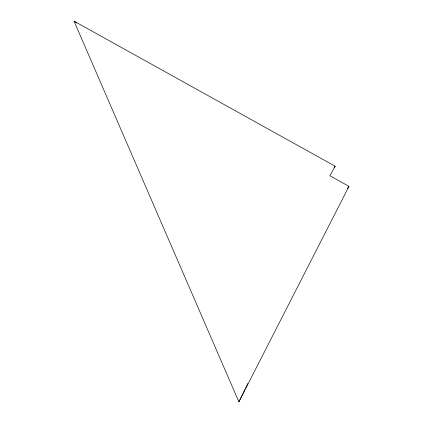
<?xml version="1.0" encoding="UTF-8"?>
<svg xmlns="http://www.w3.org/2000/svg" width="423" height="423" viewBox="0 0 423 423"><rect width="100%" height="100%" fill="white"/><g stroke="black" fill="none" stroke-linecap="round" stroke-linejoin="round"><path stroke-width="0.63" d="M238.889 401.85L348.97 186.374L329.866 175.698L335.19 166.244L74.03 21.15L238.889 401.85L244.965 389.382M245.546 388.192L247.862 383.444M334.048 167.809L335.19 166.244M347.378 188.478L348.97 186.374M74.03 21.15L76.78 22.969"/></g></svg>
